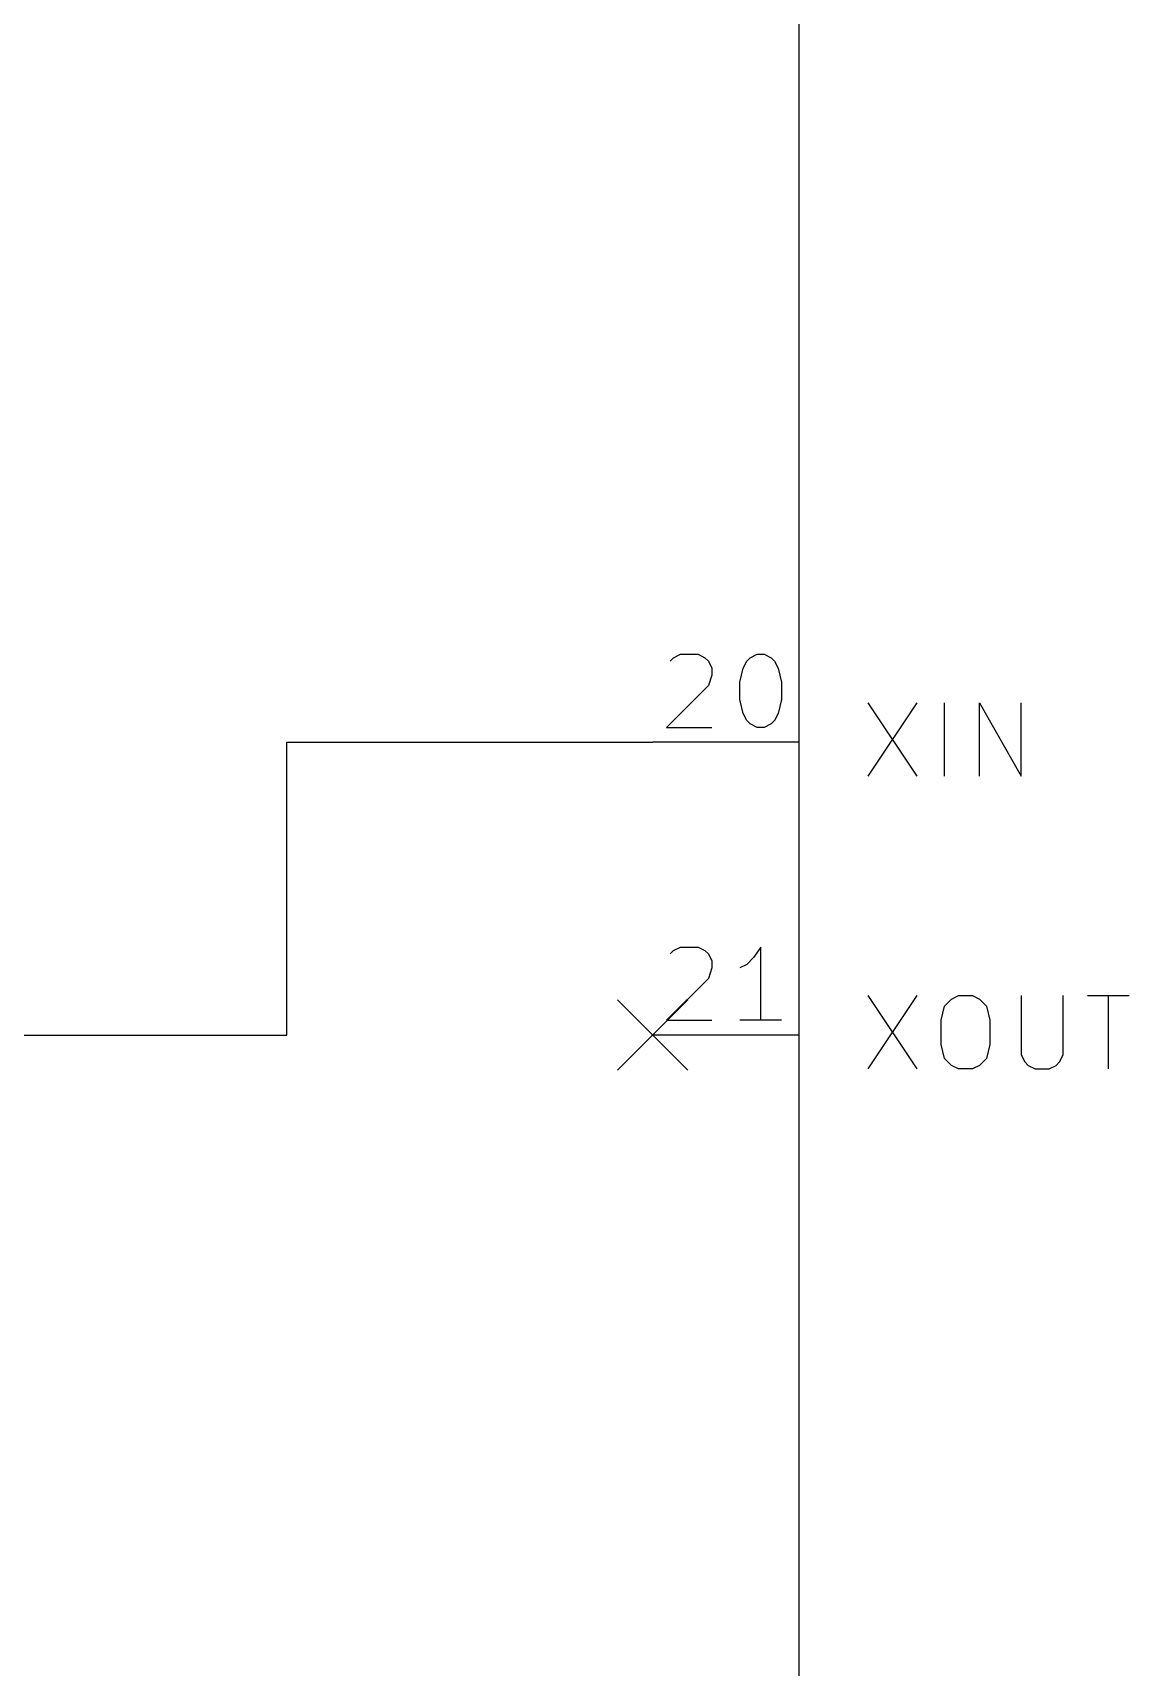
# Model space of a CAD drawing. Extents: x 0.4 to 16.1, y -11.3 to -0.4.
# Drawn here: x 1.826 to 2.576, y -8.332 to -7.215 of the extents above; entities that cross this region are included whole.
import ezdxf

# ---------------------------------------------------------------- set-up
doc = ezdxf.new("R2010")
doc.units = 0
doc.header["$MEASUREMENT"] = 0
for name, color, linetype in [('BLUE2', 5, 'CONTINUOUS'), ('CYAN2', 4, 'CONTINUOUS'), ('GREEN3', 91, 'CONTINUOUS'), ('LYELLOW', 51, 'CONTINUOUS'), ('RED2', 1, 'CONTINUOUS'), ('RED3', 11, 'CONTINUOUS')]:
    doc.layers.add(name, color=color, linetype=linetype)

msp = doc.modelspace()

# ---------------------------------------------------------------- linework, layer by layer
at = {"layer": 'BLUE2', "linetype": 'CONTINUOUS'}
for p, q in [((2.226, -7.876), (2.274, -7.924)), ((2.274, -7.876), (2.226, -7.924))]:
    msp.add_line(p, q, dxfattribs=at)
at = {"layer": 'CYAN2', "linetype": 'CONTINUOUS'}
for p, q in [((2.3971, -7.6731), (2.4305, -7.7231)), ((2.4305, -7.6731), (2.3971, -7.7231)), ((2.3971, -7.6731), (2.4305, -7.7231)), ((2.4305, -7.6731), (2.3971, -7.7231)), ((2.4495, -7.7231), (2.4495, -7.6731)), ((2.4495, -7.7231), (2.4495, -7.6731)), ((2.4733, -7.7231), (2.4733, -7.6731)), ((2.4733, -7.6731), (2.5019, -7.7231)), ((2.4733, -7.7231), (2.4733, -7.6731)), ((2.4733, -7.6731), (2.5019, -7.7231)), ((2.5019, -7.7231), (2.5019, -7.6731)), ((2.5019, -7.7231), (2.5019, -7.6731)), ((2.3971, -7.8731), (2.4305, -7.9231)), ((2.4305, -7.8731), (2.3971, -7.9231)), ((2.3971, -7.8731), (2.4305, -7.9231)), ((2.4305, -7.8731), (2.3971, -7.9231)), ((2.4471, -7.8898), (2.4495, -7.8803)), ((2.4471, -7.8898), (2.4495, -7.8803)), ((2.4495, -7.8803), (2.4543, -7.8755)), ((2.4495, -7.8803), (2.4543, -7.8755)), ((2.4543, -7.8755), (2.459, -7.8731)), ((2.4543, -7.8755), (2.459, -7.8731)), ((2.459, -7.8731), (2.4686, -7.8731)), ((2.459, -7.8731), (2.4686, -7.8731)), ((2.4686, -7.8731), (2.4733, -7.8755)), ((2.4686, -7.8731), (2.4733, -7.8755)), ((2.4733, -7.8755), (2.4781, -7.8803)), ((2.4733, -7.8755), (2.4781, -7.8803)), ((2.4781, -7.8803), (2.4805, -7.8898)), ((2.4781, -7.8803), (2.4805, -7.8898)), ((2.5019, -7.8731), (2.5019, -7.9136)), ((2.5019, -7.8731), (2.5019, -7.9136)), ((2.5305, -7.9136), (2.5305, -7.8731)), ((2.5305, -7.9136), (2.5305, -7.8731)), ((2.5471, -7.8731), (2.5757, -7.8731)), ((2.5471, -7.8731), (2.5757, -7.8731)), ((2.5614, -7.9231), (2.5614, -7.8731)), ((2.5614, -7.9231), (2.5614, -7.8731)), ((2.4471, -7.9065), (2.4471, -7.8898)), ((2.4471, -7.9065), (2.4471, -7.8898)), ((2.4805, -7.8898), (2.4805, -7.9065)), ((2.4805, -7.8898), (2.4805, -7.9065)), ((2.4495, -7.916), (2.4471, -7.9065)), ((2.4495, -7.916), (2.4471, -7.9065)), ((2.4543, -7.9208), (2.4495, -7.916)), ((2.4543, -7.9208), (2.4495, -7.916)), ((2.4781, -7.916), (2.4733, -7.9208)), ((2.4781, -7.916), (2.4733, -7.9208)), ((2.4805, -7.9065), (2.4781, -7.916)), ((2.4805, -7.9065), (2.4781, -7.916)), ((2.5019, -7.9136), (2.5043, -7.9184)), ((2.5019, -7.9136), (2.5043, -7.9184)), ((2.5281, -7.9184), (2.5305, -7.9136)), ((2.5281, -7.9184), (2.5305, -7.9136)), ((2.459, -7.9231), (2.4543, -7.9208)), ((2.459, -7.9231), (2.4543, -7.9208)), ((2.4686, -7.9231), (2.459, -7.9231)), ((2.4686, -7.9231), (2.459, -7.9231)), ((2.4733, -7.9208), (2.4686, -7.9231)), ((2.4733, -7.9208), (2.4686, -7.9231)), ((2.5043, -7.9184), (2.5067, -7.9208)), ((2.5043, -7.9184), (2.5067, -7.9208)), ((2.5067, -7.9208), (2.5114, -7.9231)), ((2.5067, -7.9208), (2.5114, -7.9231)), ((2.5114, -7.9231), (2.5209, -7.9231)), ((2.5114, -7.9231), (2.5209, -7.9231)), ((2.5209, -7.9231), (2.5257, -7.9208)), ((2.5209, -7.9231), (2.5257, -7.9208)), ((2.5257, -7.9208), (2.5281, -7.9184)), ((2.5257, -7.9208), (2.5281, -7.9184))]:
    msp.add_line(p, q, dxfattribs=at)
at = {"layer": 'GREEN3', "linetype": 'CONTINUOUS'}
for p, q in [((2, -7.7), (2.25, -7.7)), ((2, -7.9), (2, -7.7)), ((1.8, -7.9), (2, -7.9))]:
    msp.add_line(p, q, dxfattribs=at)
at = {"layer": 'LYELLOW', "linetype": 'CONTINUOUS'}
msp.add_line((2.35, -9.5), (2.35, -5.7), dxfattribs=at)
at = {"layer": 'RED2', "linetype": 'CONTINUOUS'}
for p, q in [((2.35, -9.5), (2.35, -5.7)), ((2.35, -7.7), (2.25, -7.7)), ((2.35, -7.7), (2.25, -7.7)), ((2.35, -7.9), (2.25, -7.9)), ((2.35, -7.9), (2.25, -7.9))]:
    msp.add_line(p, q, dxfattribs=at)
at = {"layer": 'RED3', "linetype": 'CONTINUOUS'}
for p, q in [((2.2619, -7.6446), (2.2643, -7.6423)), ((2.2619, -7.6446), (2.2643, -7.6423)), ((2.2643, -7.6423), (2.269, -7.6399)), ((2.2643, -7.6423), (2.269, -7.6399)), ((2.269, -7.6399), (2.281, -7.6399)), ((2.269, -7.6399), (2.281, -7.6399)), ((2.281, -7.6399), (2.2857, -7.6423)), ((2.281, -7.6399), (2.2857, -7.6423)), ((2.2857, -7.6423), (2.2881, -7.6446)), ((2.2857, -7.6423), (2.2881, -7.6446)), ((2.2881, -7.6446), (2.2905, -7.6494)), ((2.2881, -7.6446), (2.2905, -7.6494)), ((2.3119, -7.6494), (2.3143, -7.6446)), ((2.3119, -7.6494), (2.3143, -7.6446)), ((2.3143, -7.6446), (2.3167, -7.6423)), ((2.3143, -7.6446), (2.3167, -7.6423)), ((2.3167, -7.6423), (2.3214, -7.6399)), ((2.3167, -7.6423), (2.3214, -7.6399)), ((2.3214, -7.6399), (2.3262, -7.6399)), ((2.3214, -7.6399), (2.3262, -7.6399)), ((2.3262, -7.6399), (2.3309, -7.6423)), ((2.3262, -7.6399), (2.3309, -7.6423)), ((2.3309, -7.6423), (2.3333, -7.6446)), ((2.3309, -7.6423), (2.3333, -7.6446)), ((2.3333, -7.6446), (2.3357, -7.6494)), ((2.3333, -7.6446), (2.3357, -7.6494)), ((2.2905, -7.6542), (2.2881, -7.6613)), ((2.2905, -7.6542), (2.2881, -7.6613)), ((2.2905, -7.6494), (2.2905, -7.6542)), ((2.2905, -7.6494), (2.2905, -7.6542)), ((2.3095, -7.6589), (2.3119, -7.6494)), ((2.3095, -7.6589), (2.3119, -7.6494)), ((2.3095, -7.6708), (2.3095, -7.6589)), ((2.3095, -7.6708), (2.3095, -7.6589)), ((2.3357, -7.6494), (2.3381, -7.6589)), ((2.3357, -7.6494), (2.3381, -7.6589)), ((2.3381, -7.6589), (2.3381, -7.6708)), ((2.3381, -7.6589), (2.3381, -7.6708)), ((2.2881, -7.6613), (2.2595, -7.6899)), ((2.2881, -7.6613), (2.2595, -7.6899)), ((2.3119, -7.6804), (2.3095, -7.6708)), ((2.3119, -7.6804), (2.3095, -7.6708)), ((2.3381, -7.6708), (2.3357, -7.6804)), ((2.3381, -7.6708), (2.3357, -7.6804)), ((2.3143, -7.6851), (2.3119, -7.6804)), ((2.3143, -7.6851), (2.3119, -7.6804)), ((2.3357, -7.6804), (2.3333, -7.6851)), ((2.3357, -7.6804), (2.3333, -7.6851)), ((2.2595, -7.6899), (2.2905, -7.6899)), ((2.2595, -7.6899), (2.2905, -7.6899)), ((2.3167, -7.6875), (2.3143, -7.6851)), ((2.3167, -7.6875), (2.3143, -7.6851)), ((2.3214, -7.6899), (2.3167, -7.6875)), ((2.3214, -7.6899), (2.3167, -7.6875)), ((2.3262, -7.6899), (2.3214, -7.6899)), ((2.3262, -7.6899), (2.3214, -7.6899)), ((2.3309, -7.6875), (2.3262, -7.6899)), ((2.3309, -7.6875), (2.3262, -7.6899)), ((2.3333, -7.6851), (2.3309, -7.6875)), ((2.3333, -7.6851), (2.3309, -7.6875)), ((2.2619, -7.8446), (2.2643, -7.8423)), ((2.2619, -7.8446), (2.2643, -7.8423)), ((2.2643, -7.8423), (2.269, -7.8399)), ((2.2643, -7.8423), (2.269, -7.8399)), ((2.269, -7.8399), (2.281, -7.8399)), ((2.269, -7.8399), (2.281, -7.8399)), ((2.281, -7.8399), (2.2857, -7.8423)), ((2.281, -7.8399), (2.2857, -7.8423)), ((2.2857, -7.8423), (2.2881, -7.8446)), ((2.2857, -7.8423), (2.2881, -7.8446)), ((2.2881, -7.8446), (2.2905, -7.8494)), ((2.2881, -7.8446), (2.2905, -7.8494)), ((2.2905, -7.8494), (2.2905, -7.8542)), ((2.2905, -7.8494), (2.2905, -7.8542)), ((2.319, -7.847), (2.3143, -7.8518)), ((2.319, -7.847), (2.3143, -7.8518)), ((2.3238, -7.8399), (2.319, -7.847)), ((2.3238, -7.8399), (2.319, -7.847)), ((2.3238, -7.8899), (2.3238, -7.8399)), ((2.3238, -7.8899), (2.3238, -7.8399)), ((2.2881, -7.8613), (2.2595, -7.8899)), ((2.2881, -7.8613), (2.2595, -7.8899)), ((2.2905, -7.8542), (2.2881, -7.8613)), ((2.2905, -7.8542), (2.2881, -7.8613)), ((2.3143, -7.8518), (2.3095, -7.8542)), ((2.3143, -7.8518), (2.3095, -7.8542)), ((2.2595, -7.8899), (2.2905, -7.8899)), ((2.2595, -7.8899), (2.2905, -7.8899)), ((2.3381, -7.8899), (2.3095, -7.8899)), ((2.3381, -7.8899), (2.3095, -7.8899))]:
    msp.add_line(p, q, dxfattribs=at)

doc.saveas('drawing.dxf')
